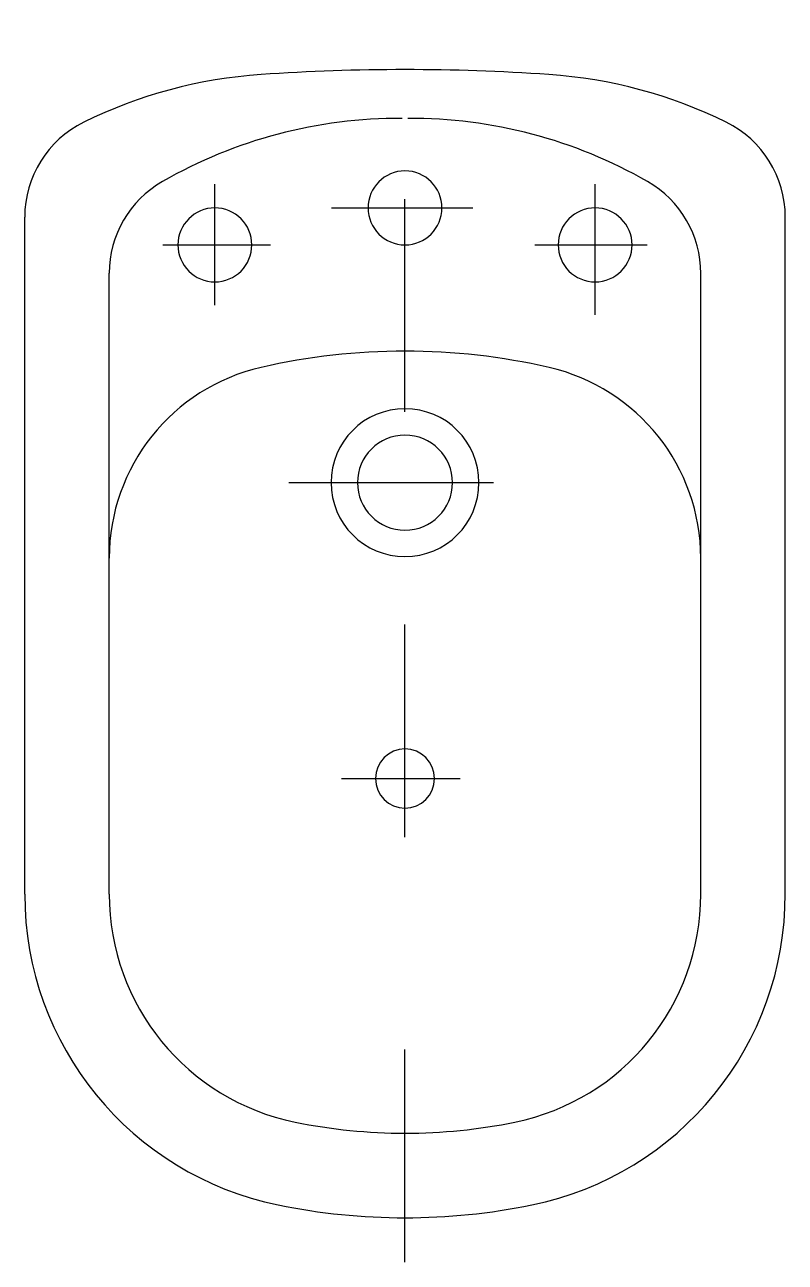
# Model space of a CAD drawing. Extents: x -966.263 to -965.905, y 811.526 to 812.108.
import ezdxf

# ---------------------------------------------------------------- set-up
doc = ezdxf.new("R2010")
doc.units = 0
doc.header["$LTSCALE"] = 0.2
doc.header["$MEASUREMENT"] = 0
doc.linetypes.add('AXES', pattern=[0.54, 0.3, -0.08, 0.08, -0.08])
doc.linetypes.add('CONTINU', pattern=[0])
doc.layers.get('0').update_dxf_attribs({"linetype": 'CONTINUOUS'})
doc.layers.add('DECA_EIXOS', color=5, linetype='AXES')

msp = doc.modelspace()

# ---------------------------------------------------------------- linework, layer by layer
at = {"linetype": 'CONTINU'}
for points in [[(-966.01611, 812.08492, 0.034105), (-966.15157, 812.08492)], [(-966.15157, 812.08492, 0.097478), (-966.235, 812.0625)], [(-965.93268, 812.0625, 0.097478), (-966.01611, 812.08492)], [(-966.08523, 812.06427, 0.132732), (-966.198, 812.03457)], [(-965.96966, 812.03456, 0.132731), (-966.08245, 812.06427)], [(-966.235, 812.0625, 0.285911), (-966.26278, 812.01789)], [(-965.9049, 812.01789, 0.285911), (-965.93268, 812.0625)], [(-966.08384, 812.0396, 1), (-966.08384, 812.00481)], [(-966.08384, 812.00481, 1), (-966.08384, 812.0396)], [(-966.198, 812.03457, 0.26894), (-966.22301, 811.99143)], [(-965.94467, 811.99131, 0.269466), (-965.96966, 812.03456)], [(-966.17331, 812.0222, 1), (-966.17331, 811.98741)], [(-966.17331, 811.98741, 1), (-966.17331, 812.0222)], [(-965.99437, 812.0222, 1), (-965.99437, 811.98741)], [(-965.99437, 811.98741, 1), (-965.99437, 812.0222)], [(-966.01607, 811.94714, 0.113197), (-966.15154, 811.94716)], [(-966.15154, 811.94716, 0.349867), (-966.22301, 811.85751)], [(-965.94467, 811.85751, 0.349625), (-966.01607, 811.94714)], [(-966.08384, 811.92776, 1), (-966.08384, 811.85818)], [(-966.08384, 811.85818, 1), (-966.08384, 811.92776)], [(-966.08384, 811.91534, 1), (-966.08384, 811.8706)], [(-966.08384, 811.8706, 1), (-966.08384, 811.91534)], [(-966.08384, 811.76771, 1), (-966.08384, 811.73988)], [(-966.08384, 811.73988, 1), (-966.08384, 811.76771)], [(-966.26278, 811.69935, 0.356393), (-966.14349, 811.55325)], [(-966.22301, 811.69935, 0.356393), (-966.13553, 811.59221)], [(-966.03208, 811.59223, 0.356393), (-965.94467, 811.69935)], [(-966.02419, 811.55325, 0.357298), (-965.9049, 811.69966)], [(-966.13553, 811.59221, 0.101087), (-966.03208, 811.59223)], [(-966.14349, 811.55325, 0.10102), (-966.02419, 811.55325)]]:
    msp.add_lwpolyline(points, format="xyb", dxfattribs=at)
for points in [[(-966.26278, 811.69935), (-966.26278, 812.01789)], [(-965.9049, 811.69966), (-965.9049, 812.01789)], [(-966.22301, 811.69935), (-966.22301, 811.99143)], [(-965.94467, 811.69935), (-965.94467, 811.99131)]]:
    msp.add_lwpolyline(points, dxfattribs=at)
at = {"layer": 'DECA_EIXOS'}
for points in [[(-966.08384, 811.5263), (-966.08384, 812.10834)], [(-966.17331, 811.97638), (-966.17331, 812.03339)], [(-965.99437, 811.97194), (-965.99437, 812.03339)], [(-966.11847, 812.0222), (-966.05194, 812.0222)], [(-966.19786, 812.00481), (-966.14708, 812.00481)], [(-966.02268, 812.00481), (-965.96982, 812.00481)], [(-966.13851, 811.89297), (-966.04223, 811.89297)], [(-966.11367, 811.7538), (-966.05783, 811.7538)]]:
    msp.add_lwpolyline(points, dxfattribs=at)

doc.saveas('drawing.dxf')
